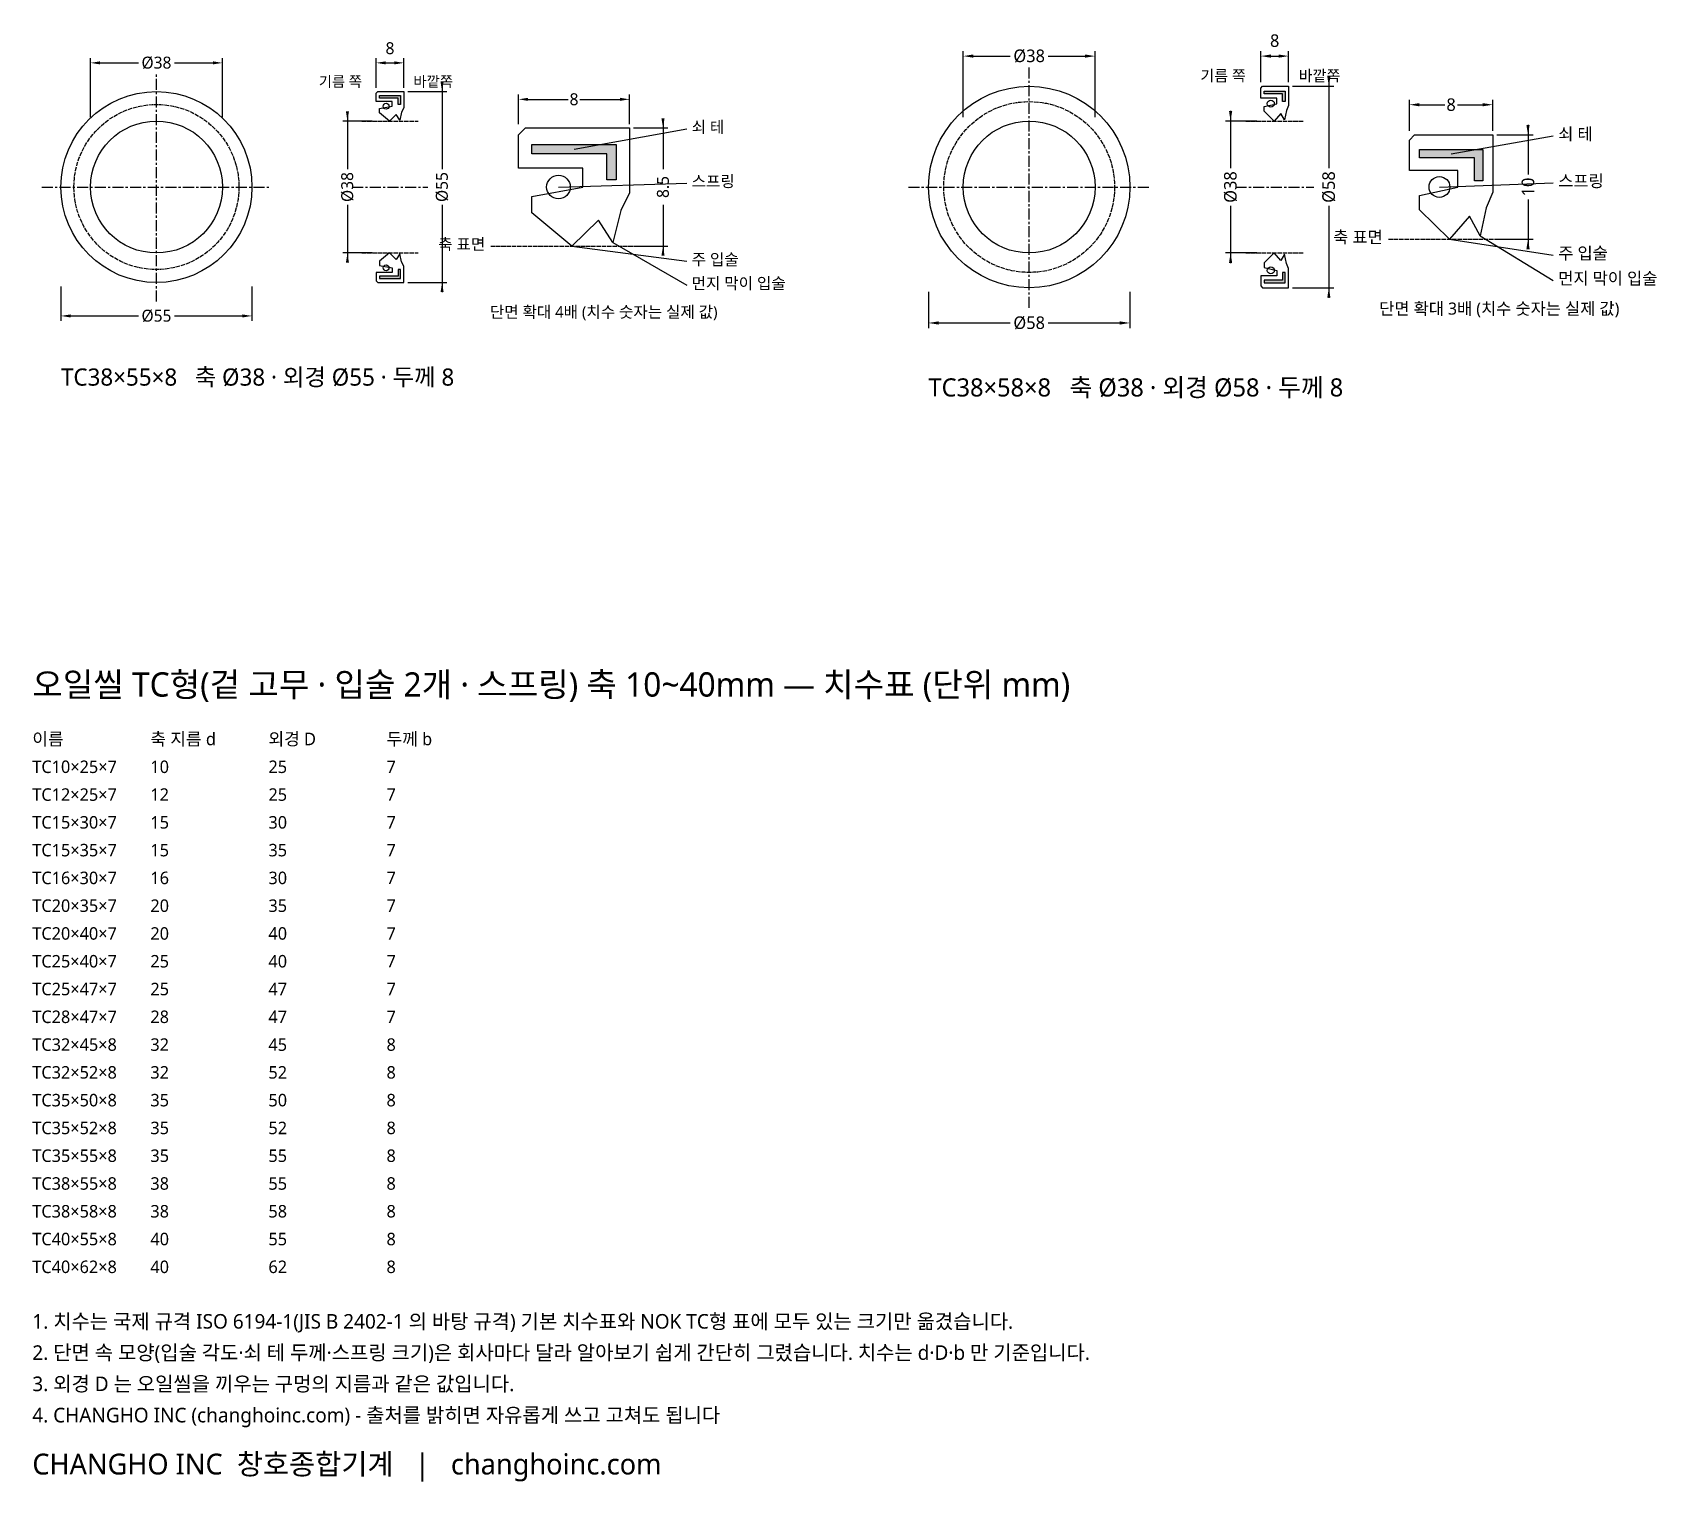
# Model space of a CAD drawing. Header units: millimetres. Extents: x 0 to 1122, y -730 to 25.
# Drawn here: x 0 to 467.7, y -729.5 to -312.2 of the extents above; entities that cross this region are included whole.
import ezdxf

# ---------------------------------------------------------------- set-up
doc = ezdxf.new("R2010")
doc.units = ezdxf.units.MM
doc.linetypes.add('CENTER', pattern=[5.08, 3.175, -0.635, 0.635, -0.635])
doc.linetypes.add('DASHED', pattern=[1.524, 1.27, -0.254])
for name, color, linetype in [('문자', 7, 'CONTINUOUS'), ('쇠테', 8, 'CONTINUOUS'), ('숨은선', 3, 'DASHED'), ('외형선', 7, 'CONTINUOUS'), ('중심선', 1, 'CENTER'), ('치수', 4, 'CONTINUOUS')]:
    doc.layers.add(name, color=color, linetype=linetype)
doc.styles.add('CH_KOR', font='malgun.ttf')
doc.dimstyles.new('CH_DIM', dxfattribs={"dimtxt": 2.5, "dimasz": 2, "dimexe": 1, "dimexo": 0.8, "dimgap": 0.8, "dimtad": 1, "dimdec": 1, "dimdsep": 46, "dimtxsty": 'CH_KOR', "dimcen": 2.5, "dimclrd": 4, "dimclre": 4, "dimclrt": 4, "dimazin": 3, "dimtfac": 1, "dimtmove": 0, "dimatfit": 3})

# ---------------------------------------------------------------- blocks, each defined once
blk = doc.blocks.new('_CLOSEDFILLED')
at = {"color": 0, "linetype": 'BYBLOCK'}
blk.add_solid([(-1, 0.16), (0, 0), (-1, -0.16)], dxfattribs=at)
blk = doc.blocks.new('*D106')
at = {"color": 4}
for p, q in [((-27.5, -28.6), (-27.5, -38.5)), ((27.5, -28.6), (27.5, -38.5)), ((-24.75, -37.125), (-5.15625, -37.125)), ((5.15625, -37.125), (24.75, -37.125))]:
    blk.add_line(p, q, dxfattribs=at)
at = {"layer": 'Defpoints'}
for p in [(-27.5, -27.5), (27.5, -27.5), (-27.5, -37.125)]:
    blk.add_point(p, dxfattribs=at)
at = {"layer": '치수', "color": 4, "xscale": 2.75, "yscale": 2.75, "rotation": 180}
blk.add_blockref('_CLOSEDFILLED', (-27.5, -37.125), dxfattribs=at)
at = {"layer": '치수', "color": 4, "xscale": 2.75, "yscale": 2.75}
blk.add_blockref('_CLOSEDFILLED', (27.5, -37.125), dxfattribs=at)
at = {"layer": '치수', "color": 4, "insert": (0, -37.125), "char_height": 3.4375, "attachment_point": 5, "style": 'CH_KOR'}
blk.add_mtext('Ø55', dxfattribs=at)
blk = doc.blocks.new('*D107')
at = {"color": 4}
for p, q in [((-19, 20.1), (-19, 37.125)), ((-16.25, 35.75), (-5.15625, 35.75)), ((5.15625, 35.75), (16.25, 35.75)), ((19, 20.1), (19, 37.125))]:
    blk.add_line(p, q, dxfattribs=at)
at = {"layer": 'Defpoints'}
for p in [(-19, 35.75), (-19, 19), (19, 19)]:
    blk.add_point(p, dxfattribs=at)
at = {"layer": '치수', "color": 4, "xscale": 2.75, "yscale": 2.75, "rotation": 180}
blk.add_blockref('_CLOSEDFILLED', (-19, 35.75), dxfattribs=at)
at = {"layer": '치수', "color": 4, "xscale": 2.75, "yscale": 2.75}
blk.add_blockref('_CLOSEDFILLED', (19, 35.75), dxfattribs=at)
at = {"layer": '치수', "color": 4, "insert": (0, 35.75), "char_height": 3.4375, "attachment_point": 5, "style": 'CH_KOR'}
blk.add_mtext('Ø38', dxfattribs=at)
blk = doc.blocks.new('*D108')
at = {"color": 4}
for p, q in [((63.25, 28.6), (63.25, 37.125)), ((66, 35.75), (68.5, 35.75)), ((71.25, 28.6), (71.25, 37.125))]:
    blk.add_line(p, q, dxfattribs=at)
at = {"layer": 'Defpoints'}
for p in [(63.25, 35.75), (63.25, 27.5), (71.25, 27.5)]:
    blk.add_point(p, dxfattribs=at)
at = {"layer": '치수', "color": 4, "xscale": 2.75, "yscale": 2.75, "rotation": 180}
blk.add_blockref('_CLOSEDFILLED', (63.25, 35.75), dxfattribs=at)
at = {"layer": '치수', "color": 4, "xscale": 2.75, "yscale": 2.75}
blk.add_blockref('_CLOSEDFILLED', (71.25, 35.75), dxfattribs=at)
at = {"layer": '치수', "color": 4, "insert": (67.25, 39.94375), "char_height": 3.4375, "attachment_point": 5, "style": 'CH_KOR'}
blk.add_mtext('8', dxfattribs=at)
blk = doc.blocks.new('*D109')
at = {"color": 4}
for p, q in [((82.25, 30.25), (82.25, 5.15625)), ((72.35, 27.5), (83.625, 27.5)), ((82.25, -5.15625), (82.25, -30.25)), ((72.35, -27.5), (83.625, -27.5))]:
    blk.add_line(p, q, dxfattribs=at)
at = {"layer": 'Defpoints'}
for p in [(71.25, 27.5), (82.25, 27.5), (71.25, -27.5)]:
    blk.add_point(p, dxfattribs=at)
at = {"layer": '치수', "color": 4, "xscale": 2.75, "yscale": 2.75}
for p, rotation in [((82.25, 27.5), 270), ((82.25, -27.5), 90)]:
    blk.add_blockref('_CLOSEDFILLED', p, dxfattribs=dict(at, rotation=rotation))
at = {"layer": '치수', "color": 4, "insert": (82.25, 0), "char_height": 3.4375, "attachment_point": 5, "rotation": 90, "style": 'CH_KOR'}
blk.add_mtext('Ø55', dxfattribs=at)
blk = doc.blocks.new('*D110')
at = {"color": 4}
for p, q in [((62.15, 19), (53.625, 19)), ((55, 21.75), (55, 5.15625)), ((55, -5.15625), (55, -21.75)), ((62.15, -19), (53.625, -19))]:
    blk.add_line(p, q, dxfattribs=at)
at = {"layer": 'Defpoints'}
for p in [(55, 19), (63.25, 19), (63.25, -19)]:
    blk.add_point(p, dxfattribs=at)
at = {"layer": '치수', "color": 4, "xscale": 2.75, "yscale": 2.75}
for p, rotation in [((55, 19), 270), ((55, -19), 90)]:
    blk.add_blockref('_CLOSEDFILLED', p, dxfattribs=dict(at, rotation=rotation))
at = {"layer": '치수', "color": 4, "insert": (55, 0), "char_height": 3.4375, "attachment_point": 5, "rotation": 90, "style": 'CH_KOR'}
blk.add_mtext('Ø38', dxfattribs=at)
blk = doc.blocks.new('*D111')
at = {"color": 4}
for p, q in [((104.25, 18.1), (104.25, 26.625)), ((107, 25.25), (118.53125, 25.25)), ((121.96875, 25.25), (133.5, 25.25)), ((136.25, 18.1), (136.25, 26.625))]:
    blk.add_line(p, q, dxfattribs=at)
at = {"layer": 'Defpoints'}
for p in [(104.25, 25.25), (104.25, 17), (136.25, 17)]:
    blk.add_point(p, dxfattribs=at)
at = {"layer": '치수', "color": 4, "xscale": 2.75, "yscale": 2.75, "rotation": 180}
blk.add_blockref('_CLOSEDFILLED', (104.25, 25.25), dxfattribs=at)
at = {"layer": '치수', "color": 4, "xscale": 2.75, "yscale": 2.75}
blk.add_blockref('_CLOSEDFILLED', (136.25, 25.25), dxfattribs=at)
at = {"layer": '치수', "color": 4, "insert": (120.25, 25.25), "char_height": 3.4375, "attachment_point": 5, "style": 'CH_KOR'}
blk.add_mtext('8', dxfattribs=at)
blk = doc.blocks.new('*D112')
at = {"color": 4}
for p, q in [((145.875, 19.75), (145.875, 5.15625)), ((137.35, 17), (147.25, 17)), ((145.875, -5.15625), (145.875, -19.75)), ((137.35, -17), (147.25, -17))]:
    blk.add_line(p, q, dxfattribs=at)
at = {"layer": 'Defpoints'}
for p in [(136.25, 17), (145.875, 17), (136.25, -17)]:
    blk.add_point(p, dxfattribs=at)
at = {"layer": '치수', "color": 4, "xscale": 2.75, "yscale": 2.75}
for p, rotation in [((145.875, 17), 270), ((145.875, -17), 90)]:
    blk.add_blockref('_CLOSEDFILLED', p, dxfattribs=dict(at, rotation=rotation))
at = {"layer": '치수', "color": 4, "insert": (145.875, 0), "char_height": 3.4375, "attachment_point": 5, "rotation": 90, "style": 'CH_KOR'}
blk.add_mtext('8.5', dxfattribs=at)
blk = doc.blocks.new('*D113')
at = {"color": 4}
for p, q in [((-29, -30.16), (-29, -40.6)), ((29, -30.16), (29, -40.6)), ((-26.1, -39.15), (-5.4375, -39.15)), ((5.4375, -39.15), (26.1, -39.15))]:
    blk.add_line(p, q, dxfattribs=at)
at = {"layer": 'Defpoints'}
for p in [(-29, -29), (29, -29), (-29, -39.15)]:
    blk.add_point(p, dxfattribs=at)
at = {"layer": '치수', "color": 4, "xscale": 2.9, "yscale": 2.9, "rotation": 180}
blk.add_blockref('_CLOSEDFILLED', (-29, -39.15), dxfattribs=at)
at = {"layer": '치수', "color": 4, "xscale": 2.9, "yscale": 2.9}
blk.add_blockref('_CLOSEDFILLED', (29, -39.15), dxfattribs=at)
at = {"layer": '치수', "color": 4, "insert": (0, -39.15), "char_height": 3.625, "attachment_point": 5, "style": 'CH_KOR'}
blk.add_mtext('Ø58', dxfattribs=at)
blk = doc.blocks.new('*D114')
at = {"color": 4}
for p, q in [((-19, 20.16), (-19, 39.15)), ((-16.1, 37.7), (-5.4375, 37.7)), ((5.4375, 37.7), (16.1, 37.7)), ((19, 20.16), (19, 39.15))]:
    blk.add_line(p, q, dxfattribs=at)
at = {"layer": 'Defpoints'}
for p in [(-19, 37.7), (-19, 19), (19, 19)]:
    blk.add_point(p, dxfattribs=at)
at = {"layer": '치수', "color": 4, "xscale": 2.9, "yscale": 2.9, "rotation": 180}
blk.add_blockref('_CLOSEDFILLED', (-19, 37.7), dxfattribs=at)
at = {"layer": '치수', "color": 4, "xscale": 2.9, "yscale": 2.9}
blk.add_blockref('_CLOSEDFILLED', (19, 37.7), dxfattribs=at)
at = {"layer": '치수', "color": 4, "insert": (0, 37.7), "char_height": 3.625, "attachment_point": 5, "style": 'CH_KOR'}
blk.add_mtext('Ø38', dxfattribs=at)
blk = doc.blocks.new('*D115')
at = {"color": 4}
for p, q in [((66.7, 30.16), (66.7, 39.15)), ((69.6, 37.7), (71.8, 37.7)), ((74.7, 30.16), (74.7, 39.15))]:
    blk.add_line(p, q, dxfattribs=at)
at = {"layer": 'Defpoints'}
for p in [(66.7, 37.7), (66.7, 29), (74.7, 29)]:
    blk.add_point(p, dxfattribs=at)
at = {"layer": '치수', "color": 4, "xscale": 2.9, "yscale": 2.9, "rotation": 180}
blk.add_blockref('_CLOSEDFILLED', (66.7, 37.7), dxfattribs=at)
at = {"layer": '치수', "color": 4, "xscale": 2.9, "yscale": 2.9}
blk.add_blockref('_CLOSEDFILLED', (74.7, 37.7), dxfattribs=at)
at = {"layer": '치수', "color": 4, "insert": (70.7, 42.1225), "char_height": 3.625, "attachment_point": 5, "style": 'CH_KOR'}
blk.add_mtext('8', dxfattribs=at)
blk = doc.blocks.new('*D116')
at = {"color": 4}
for p, q in [((75.86, 29), (87.75, 29)), ((86.3, 31.9), (86.3, 5.4375)), ((86.3, -5.4375), (86.3, -31.9)), ((75.86, -29), (87.75, -29))]:
    blk.add_line(p, q, dxfattribs=at)
at = {"layer": 'Defpoints'}
for p in [(74.7, 29), (86.3, 29), (74.7, -29)]:
    blk.add_point(p, dxfattribs=at)
at = {"layer": '치수', "color": 4, "xscale": 2.9, "yscale": 2.9}
for p, rotation in [((86.3, 29), 270), ((86.3, -29), 90)]:
    blk.add_blockref('_CLOSEDFILLED', p, dxfattribs=dict(at, rotation=rotation))
at = {"layer": '치수', "color": 4, "insert": (86.3, 0), "char_height": 3.625, "attachment_point": 5, "rotation": 90, "style": 'CH_KOR'}
blk.add_mtext('Ø58', dxfattribs=at)
blk = doc.blocks.new('*D117')
at = {"color": 4}
for p, q in [((65.54, 19), (56.55, 19)), ((58, 21.9), (58, 5.4375)), ((58, -5.4375), (58, -21.9)), ((65.54, -19), (56.55, -19))]:
    blk.add_line(p, q, dxfattribs=at)
at = {"layer": 'Defpoints'}
for p in [(58, 19), (66.7, 19), (66.7, -19)]:
    blk.add_point(p, dxfattribs=at)
at = {"layer": '치수', "color": 4, "xscale": 2.9, "yscale": 2.9}
for p, rotation in [((58, 19), 270), ((58, -19), 90)]:
    blk.add_blockref('_CLOSEDFILLED', p, dxfattribs=dict(at, rotation=rotation))
at = {"layer": '치수', "color": 4, "insert": (58, 0), "char_height": 3.625, "attachment_point": 5, "rotation": 90, "style": 'CH_KOR'}
blk.add_mtext('Ø38', dxfattribs=at)
blk = doc.blocks.new('*D118')
at = {"color": 4}
for p, q in [((109.5, 16.16), (109.5, 25.15)), ((112.4, 23.7), (119.6875, 23.7)), ((123.3125, 23.7), (130.6, 23.7)), ((133.5, 16.16), (133.5, 25.15))]:
    blk.add_line(p, q, dxfattribs=at)
at = {"layer": 'Defpoints'}
for p in [(109.5, 23.7), (109.5, 15), (133.5, 15)]:
    blk.add_point(p, dxfattribs=at)
at = {"layer": '치수', "color": 4, "xscale": 2.9, "yscale": 2.9, "rotation": 180}
blk.add_blockref('_CLOSEDFILLED', (109.5, 23.7), dxfattribs=at)
at = {"layer": '치수', "color": 4, "xscale": 2.9, "yscale": 2.9}
blk.add_blockref('_CLOSEDFILLED', (133.5, 23.7), dxfattribs=at)
at = {"layer": '치수', "color": 4, "insert": (121.5, 23.7), "char_height": 3.625, "attachment_point": 5, "style": 'CH_KOR'}
blk.add_mtext('8', dxfattribs=at)
blk = doc.blocks.new('*D119')
at = {"color": 4}
for p, q in [((134.66, 15), (145.1, 15)), ((143.65, 17.9), (143.65, 3.625)), ((143.65, -3.625), (143.65, -17.9)), ((134.66, -15), (145.1, -15))]:
    blk.add_line(p, q, dxfattribs=at)
at = {"layer": 'Defpoints'}
for p in [(133.5, 15), (143.65, 15), (133.5, -15)]:
    blk.add_point(p, dxfattribs=at)
at = {"layer": '치수', "color": 4, "xscale": 2.9, "yscale": 2.9}
for p, rotation in [((143.65, 15), 270), ((143.65, -15), 90)]:
    blk.add_blockref('_CLOSEDFILLED', p, dxfattribs=dict(at, rotation=rotation))
at = {"layer": '치수', "color": 4, "insert": (143.65, 0), "char_height": 3.625, "attachment_point": 5, "rotation": 90, "style": 'CH_KOR'}
blk.add_mtext('10', dxfattribs=at)
blk = doc.blocks.new('OIL_TC38x55x8')
at = {"layer": '쇠테'}
for points in [[(64.21, 26.31), (70.29, 26.31), (70.29, 23.76), (69.61, 23.76), (69.61, 25.63), (64.21, 25.63)], [(108.09, 12.24), (132.41, 12.24), (132.41, 2.04), (129.69, 2.04), (129.69, 9.52), (108.09, 9.52)], [(64.21, -26.31), (70.29, -26.31), (70.29, -23.76), (69.61, -23.76), (69.61, -25.63), (64.21, -25.63)]]:
    blk.add_hatch(color=8, dxfattribs=at).paths.add_polyline_path(points)
for points in [[(64.21, 26.31), (70.29, 26.31), (70.29, 23.76), (69.61, 23.76), (69.61, 25.63), (64.21, 25.63)], [(108.09, 12.24), (132.41, 12.24), (132.41, 2.04), (129.69, 2.04), (129.69, 9.52), (108.09, 9.52)], [(64.21, -26.31), (70.29, -26.31), (70.29, -23.76), (69.61, -23.76), (69.61, -25.63), (64.21, -25.63)]]:
    blk.add_lwpolyline(points, close=True, dxfattribs=at)
at = {"layer": '숨은선'}
for p, q in [((59.125, 19), (75.375, 19)), ((96.25, -17), (144.25, -17)), ((59.125, -19), (75.375, -19))]:
    blk.add_line(p, q, dxfattribs=at)
blk.add_circle((0, 0), 23.76, dxfattribs=at)
at = {"layer": '외형선'}
for points in [[(63.25, 27), (63.75, 27.5), (71.25, 27.5), (71.25, 22.825), (70.61, 21.55), (70.05, 19.255), (69.01, 20.87), (67.09, 19), (64.21, 21.38), (64.21, 22.57), (67.89, 23.25), (67.89, 24.61), (63.25, 24.61)], [(104.25, 15), (106.25, 17), (136.25, 17), (136.25, -1.7), (133.69, -6.8), (131.45, -15.98), (127.29, -9.52), (119.61, -17), (108.09, -7.48), (108.09, -2.72), (122.81, 0), (122.81, 5.44), (104.25, 5.44)], [(63.25, -27), (63.75, -27.5), (71.25, -27.5), (71.25, -22.825), (70.61, -21.55), (70.05, -19.255), (69.01, -20.87), (67.09, -19), (64.21, -21.38), (64.21, -22.57), (67.89, -23.25), (67.89, -24.61), (63.25, -24.61)]]:
    blk.add_lwpolyline(points, close=True, dxfattribs=at)
for centre, radius in [((0, 0), 27.5), ((66.13, 23.25), 0.85), ((0, 0), 19), ((115.77, 0), 3.4), ((66.13, -23.25), 0.85)]:
    blk.add_circle(centre, radius, dxfattribs=at)
at = {"layer": '중심선'}
for p, q in [((0, -33), (0, 33)), ((-33, 0), (33, 0)), ((56.375, 0), (78.125, 0))]:
    blk.add_line(p, q, dxfattribs=at)
at = {"layer": '치수'}
for p, q in [((120.25, 10.88), (152.75, 16.725)), ((115.77, 0), (152.75, 1.1)), ((119.61, -17), (152.75, -21.4)), ((131.45, -15.98), (152.75, -28.275))]:
    blk.add_line(p, q, dxfattribs=at)
at = {"layer": '문자', "style": 'CH_KOR'}
for s, height, p in [('기름 쪽', 3.025, (46.75, 28.875)), ('바깥쪽', 3.025, (74, 28.875)), ('쇠 테', 3.3, (154.125, 15.625)), ('스프링', 3.3, (154.125, 0)), ('축 표면', 3.3, (81.125, -18.1)), ('주 입술', 3.3, (154.125, -22.5)), ('먼지 막이 입술', 3.3, (154.125, -29.375)), ('단면 확대 4배 (치수 숫자는 실제 값)', 3.3, (96, -37.625)), ('TC38×55×8   축 Ø38 · 외경 Ø55 · 두께 8', 4.95, (-27.5, -57.2))]:
    blk.add_text(s, height=height, dxfattribs=at).set_placement(p)
at = {"layer": '치수'}
dim = blk.add_linear_dim(base=(63.25, 35.75), p1=(63.25, 27.5), p2=(71.25, 27.5), dimstyle='CH_DIM', override={"dimscale": 1.375}, dxfattribs=at)
dim.commit()
dim.dimension.update_dxf_attribs({"geometry": '*D108', "text_midpoint": (67.25, 39.944)})
for base, p1, p2, text, picture, middle in [((-19, 35.75), (-19, 19), (19, 19), 'Ø38', '*D107', (0, 35.75)), ((104.25, 25.25), (104.25, 17), (136.25, 17), '8', '*D111', (120.25, 25.25)), ((-27.5, -37.125), (-27.5, -27.5), (27.5, -27.5), 'Ø55', '*D106', (0, -37.125))]:
    dim = blk.add_linear_dim(base=base, p1=p1, p2=p2, text=text, dimstyle='CH_DIM', override={"dimscale": 1.375}, dxfattribs=at)
    dim.commit()
    dim.dimension.update_dxf_attribs({"geometry": picture, "text_midpoint": middle})
for base, p1, p2, text, picture, middle in [((82.25, 27.5), (71.25, 27.5), (71.25, -27.5), 'Ø55', '*D109', (82.25, 0)), ((55, 19), (63.25, 19), (63.25, -19), 'Ø38', '*D110', (55, 0)), ((145.875, 17), (136.25, 17), (136.25, -17), '8.5', '*D112', (145.875, 0))]:
    dim = blk.add_linear_dim(base=base, p1=p1, p2=p2, angle=90, text=text, dimstyle='CH_DIM', override={"dimscale": 1.375}, dxfattribs=at)
    dim.commit()
    dim.dimension.update_dxf_attribs({"geometry": picture, "text_midpoint": middle})
blk = doc.blocks.new('OIL_TC38x58x8')
at = {"layer": '쇠테'}
for points in [[(67.66, 27.6), (73.74, 27.6), (73.74, 24.6), (72.94, 24.6), (72.94, 26.8), (67.66, 26.8)], [(112.38, 10.8), (130.62, 10.8), (130.62, 1.8), (128.22, 1.8), (128.22, 8.4), (112.38, 8.4)], [(67.66, -27.6), (73.74, -27.6), (73.74, -24.6), (72.94, -24.6), (72.94, -26.8), (67.66, -26.8)]]:
    blk.add_hatch(color=8, dxfattribs=at).paths.add_polyline_path(points)
for points in [[(67.66, 27.6), (73.74, 27.6), (73.74, 24.6), (72.94, 24.6), (72.94, 26.8), (67.66, 26.8)], [(112.38, 10.8), (130.62, 10.8), (130.62, 1.8), (128.22, 1.8), (128.22, 8.4), (112.38, 8.4)], [(67.66, -27.6), (73.74, -27.6), (73.74, -24.6), (72.94, -24.6), (72.94, -26.8), (67.66, -26.8)]]:
    blk.add_lwpolyline(points, close=True, dxfattribs=at)
at = {"layer": '숨은선'}
for p, q in [((62.35, 19), (79.05, 19)), ((103.5, -15), (139.5, -15)), ((62.35, -19), (79.05, -19))]:
    blk.add_line(p, q, dxfattribs=at)
blk.add_circle((0, 0), 24.6, dxfattribs=at)
at = {"layer": '외형선'}
for points in [[(66.7, 28.5), (67.2, 29), (74.7, 29), (74.7, 23.5), (74.06, 22), (73.5, 19.3), (72.46, 21.2), (70.54, 19), (67.66, 21.8), (67.66, 23.2), (71.34, 24), (71.34, 25.6), (66.7, 25.6)], [(109.5, 13.5), (111, 15), (133.5, 15), (133.5, -1.5), (131.58, -6), (129.9, -14.1), (126.78, -8.4), (121.02, -15), (112.38, -6.6), (112.38, -2.4), (123.42, 0), (123.42, 4.8), (109.5, 4.8)], [(66.7, -28.5), (67.2, -29), (74.7, -29), (74.7, -23.5), (74.06, -22), (73.5, -19.3), (72.46, -21.2), (70.54, -19), (67.66, -21.8), (67.66, -23.2), (71.34, -24), (71.34, -25.6), (66.7, -25.6)]]:
    blk.add_lwpolyline(points, close=True, dxfattribs=at)
for centre, radius in [((0, 0), 29), ((69.58, 24), 1), ((0, 0), 19), ((118.14, 0), 3), ((69.58, -24), 1)]:
    blk.add_circle(centre, radius, dxfattribs=at)
at = {"layer": '중심선'}
for p, q in [((0, -34.8), (0, 34.8)), ((-34.8, 0), (34.8, 0)), ((59.45, 0), (81.95, 0))]:
    blk.add_line(p, q, dxfattribs=at)
at = {"layer": '치수'}
for p, q in [((121.5, 9.6), (150.9, 14.71)), ((118.14, 0), (150.9, 1.16)), ((121.02, -15), (150.9, -19.64)), ((129.9, -14.1), (150.9, -26.89))]:
    blk.add_line(p, q, dxfattribs=at)
at = {"layer": '문자', "style": 'CH_KOR'}
for s, height, p in [('기름 쪽', 3.19, (49.3, 30.45)), ('바깥쪽', 3.19, (77.6, 30.45)), ('쇠 테', 3.48, (152.35, 13.55)), ('스프링', 3.48, (152.35, 0)), ('축 표면', 3.48, (87.55, -16.16)), ('주 입술', 3.48, (152.35, -20.8)), ('먼지 막이 입술', 3.48, (152.35, -28.05)), ('단면 확대 3배 (치수 숫자는 실제 값)', 3.48, (100.8, -36.75)), ('TC38×58×8   축 Ø38 · 외경 Ø58 · 두께 8', 5.22, (-29, -60.32))]:
    blk.add_text(s, height=height, dxfattribs=at).set_placement(p)
at = {"layer": '치수'}
dim = blk.add_linear_dim(base=(66.7, 37.7), p1=(66.7, 29), p2=(74.7, 29), dimstyle='CH_DIM', override={"dimscale": 1.45}, dxfattribs=at)
dim.commit()
dim.dimension.update_dxf_attribs({"geometry": '*D115', "text_midpoint": (70.7, 42.12)})
for base, p1, p2, text, picture, middle in [((-19, 37.7), (-19, 19), (19, 19), 'Ø38', '*D114', (0, 37.7)), ((109.5, 23.7), (109.5, 15), (133.5, 15), '8', '*D118', (121.5, 23.7)), ((-29, -39.15), (-29, -29), (29, -29), 'Ø58', '*D113', (0, -39.15))]:
    dim = blk.add_linear_dim(base=base, p1=p1, p2=p2, text=text, dimstyle='CH_DIM', override={"dimscale": 1.45}, dxfattribs=at)
    dim.commit()
    dim.dimension.update_dxf_attribs({"geometry": picture, "text_midpoint": middle})
for base, p1, p2, text, picture, middle in [((86.3, 29), (74.7, 29), (74.7, -29), 'Ø58', '*D116', (86.3, 0)), ((58, 19), (66.7, 19), (66.7, -19), 'Ø38', '*D117', (58, 0)), ((143.65, 15), (133.5, 15), (133.5, -15), '10', '*D119', (143.65, 0))]:
    dim = blk.add_linear_dim(base=base, p1=p1, p2=p2, angle=90, text=text, dimstyle='CH_DIM', override={"dimscale": 1.45}, dxfattribs=at)
    dim.commit()
    dim.dimension.update_dxf_attribs({"geometry": picture, "text_midpoint": middle})

msp = doc.modelspace()

# ---------------------------------------------------------------- block references
for name, p in [('OIL_TC38x58x8', (287.075, -356.75)), ('OIL_TC38x55x8', (35.75, -356.75))]:
    msp.add_blockref(name, p)

# ---------------------------------------------------------------- texts
at = {"layer": '문자', "style": 'CH_KOR'}
for s, height, p in [('오일씰 TC형(겉 고무 · 입술 2개 · 스프링) 축 10~40mm — 치수표 (단위 mm)', 7, (0, -503.5)), ('이름', 3.6, (0, -517.5)), ('축 지름 d', 3.6, (34, -517.5)), ('외경 D', 3.6, (68, -517.5)), ('두께 b', 3.6, (102, -517.5)), ('TC10×25×7', 3.6, (0, -525.5)), ('10', 3.6, (34, -525.5)), ('25', 3.6, (68, -525.5)), ('7', 3.6, (102, -525.5)), ('TC12×25×7', 3.6, (0, -533.5)), ('12', 3.6, (34, -533.5)), ('25', 3.6, (68, -533.5)), ('7', 3.6, (102, -533.5)), ('TC15×30×7', 3.6, (0, -541.5)), ('15', 3.6, (34, -541.5)), ('30', 3.6, (68, -541.5)), ('7', 3.6, (102, -541.5)), ('TC15×35×7', 3.6, (0, -549.5)), ('15', 3.6, (34, -549.5)), ('35', 3.6, (68, -549.5)), ('7', 3.6, (102, -549.5)), ('TC16×30×7', 3.6, (0, -557.5)), ('16', 3.6, (34, -557.5)), ('30', 3.6, (68, -557.5)), ('7', 3.6, (102, -557.5)), ('TC20×35×7', 3.6, (0, -565.5)), ('20', 3.6, (34, -565.5)), ('35', 3.6, (68, -565.5)), ('7', 3.6, (102, -565.5)), ('TC20×40×7', 3.6, (0, -573.5)), ('20', 3.6, (34, -573.5)), ('40', 3.6, (68, -573.5)), ('7', 3.6, (102, -573.5)), ('TC25×40×7', 3.6, (0, -581.5)), ('25', 3.6, (34, -581.5)), ('40', 3.6, (68, -581.5)), ('7', 3.6, (102, -581.5)), ('TC25×47×7', 3.6, (0, -589.5)), ('25', 3.6, (34, -589.5)), ('47', 3.6, (68, -589.5)), ('7', 3.6, (102, -589.5)), ('TC28×47×7', 3.6, (0, -597.5)), ('28', 3.6, (34, -597.5)), ('47', 3.6, (68, -597.5)), ('7', 3.6, (102, -597.5)), ('TC32×45×8', 3.6, (0, -605.5)), ('32', 3.6, (34, -605.5)), ('45', 3.6, (68, -605.5)), ('8', 3.6, (102, -605.5)), ('TC32×52×8', 3.6, (0, -613.5)), ('32', 3.6, (34, -613.5)), ('52', 3.6, (68, -613.5)), ('8', 3.6, (102, -613.5)), ('TC35×50×8', 3.6, (0, -621.5)), ('35', 3.6, (34, -621.5)), ('50', 3.6, (68, -621.5)), ('8', 3.6, (102, -621.5)), ('TC35×52×8', 3.6, (0, -629.5)), ('35', 3.6, (34, -629.5)), ('52', 3.6, (68, -629.5)), ('8', 3.6, (102, -629.5)), ('TC35×55×8', 3.6, (0, -637.5)), ('35', 3.6, (34, -637.5)), ('55', 3.6, (68, -637.5)), ('8', 3.6, (102, -637.5)), ('TC38×55×8', 3.6, (0, -645.5)), ('38', 3.6, (34, -645.5)), ('55', 3.6, (68, -645.5)), ('8', 3.6, (102, -645.5)), ('TC38×58×8', 3.6, (0, -653.5)), ('38', 3.6, (34, -653.5)), ('58', 3.6, (68, -653.5)), ('8', 3.6, (102, -653.5)), ('TC40×55×8', 3.6, (0, -661.5)), ('40', 3.6, (34, -661.5)), ('55', 3.6, (68, -661.5)), ('8', 3.6, (102, -661.5)), ('TC40×62×8', 3.6, (0, -669.5)), ('40', 3.6, (34, -669.5)), ('62', 3.6, (68, -669.5)), ('8', 3.6, (102, -669.5)), ('1. 치수는 국제 규격 ISO 6194-1(JIS B 2402-1 의 바탕 규격) 기본 치수표와 NOK TC형 표에 모두 있는 크기만 옮겼습니다.', 4.2, (0, -685.5)), ('2. 단면 속 모양(입술 각도·쇠 테 두께·스프링 크기)은 회사마다 달라 알아보기 쉽게 간단히 그렸습니다. 치수는 d·D·b 만 기준입니다.', 4.2, (0, -694.5)), ('3. 외경 D 는 오일씰을 끼우는 구멍의 지름과 같은 값입니다.', 4.2, (0, -703.5)), ('4. CHANGHO INC (changhoinc.com) - 출처를 밝히면 자유롭게 쓰고 고쳐도 됩니다', 4.2, (0, -712.5)), ('CHANGHO INC  창호종합기계   |   changhoinc.com', 6, (0, -727.5))]:
    msp.add_text(s, height=height, dxfattribs=at).set_placement(p)

doc.saveas('drawing.dxf')
